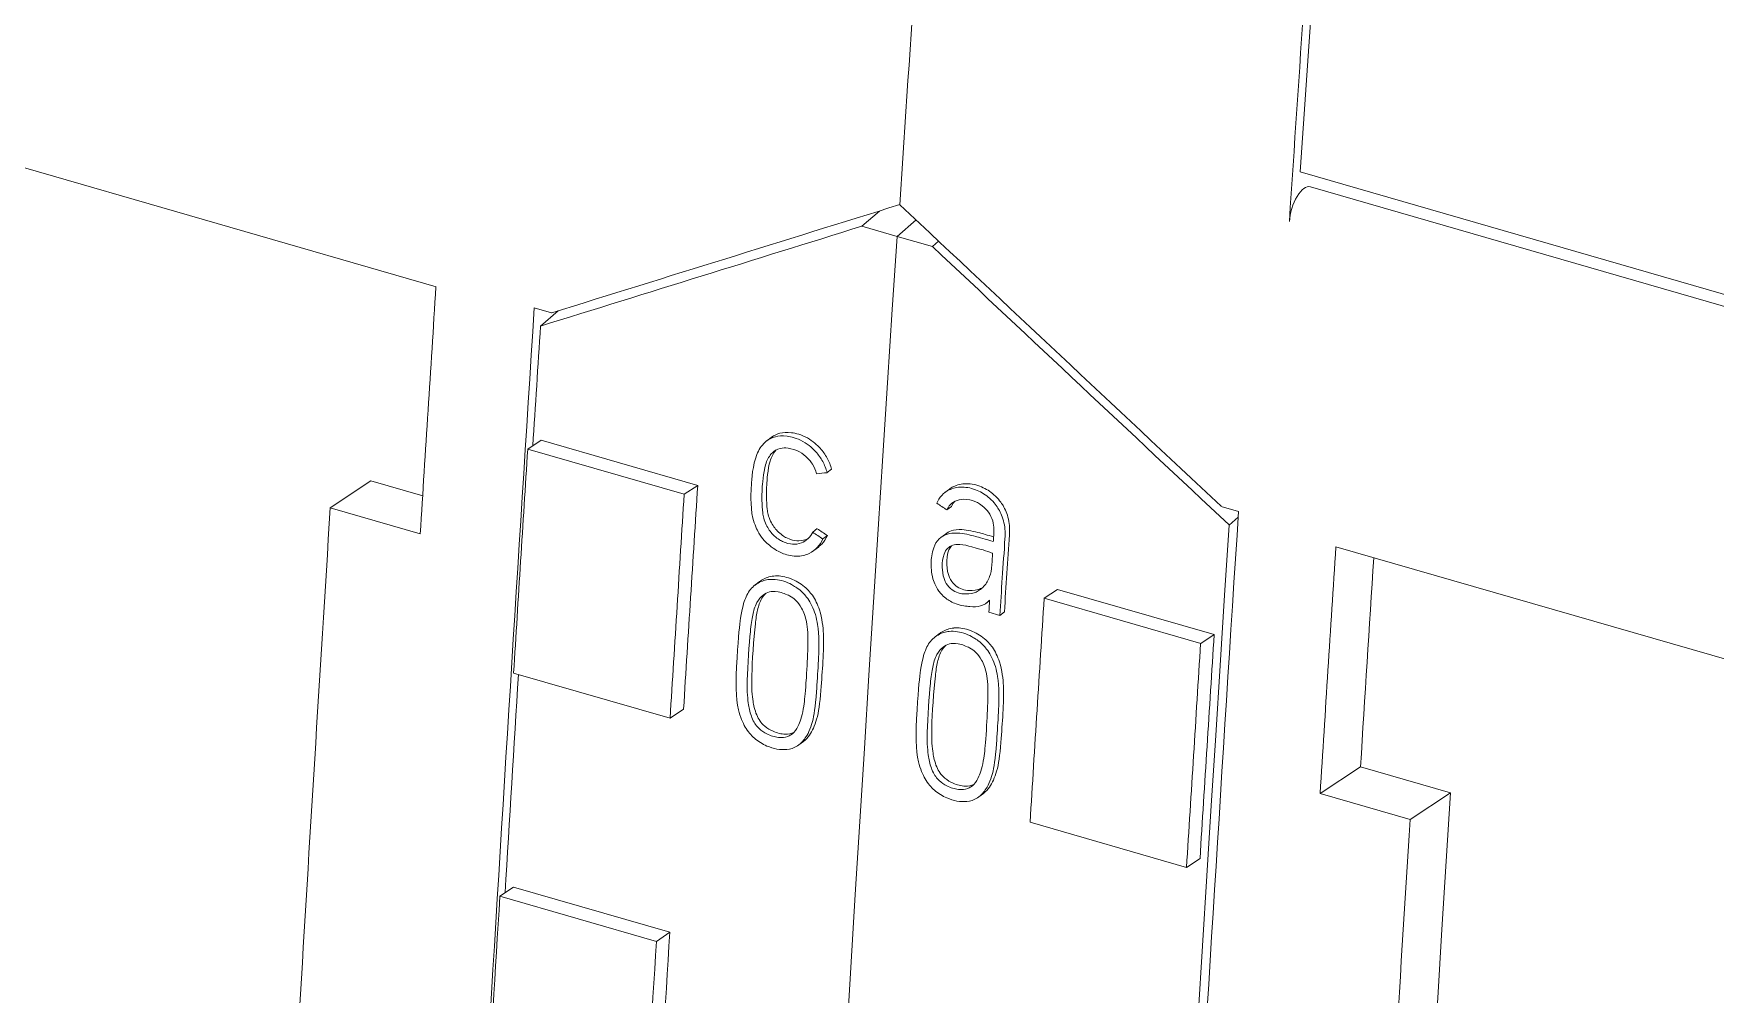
# Model space of a CAD drawing. Header units: inches. Extents: x 9220 to 92460, y -39241 to 4813.
# Drawn here: x 74714.8 to 74728.59, y -33757.09 to -33749.22 of the extents above; entities that cross this region are included whole.
import ezdxf

# ---------------------------------------------------------------- set-up
doc = ezdxf.new("R2010")
doc.units = ezdxf.units.IN
doc.header["$MEASUREMENT"] = 0

# ---------------------------------------------------------------- blocks, each defined once
blk = doc.blocks.new('A$C027ebf9d')
at = {"color": 0, "linetype": 'Continuous', "lineweight": 0}
for p, q in [((21.75453, -15.44862), (21.7802, -15.07919)), ((21.37803, -15.49863), (21.10016, -15.41842)), ((22.6001, -15.69271), (21.75453, -15.44862)), ((22.60342, -15.69882), (21.75901, -15.45506)), ((21.56362, -15.47223), (21.57123, -15.46563)), ((21.57896, -15.47666), (21.56362, -15.47223)), ((21.58719, -15.46953), (21.57896, -15.47666)), ((21.58719, -15.46953), (21.57896, -15.47666)), ((21.5943, -15.48109), (21.57896, -15.47666)), ((21.5943, -15.48109), (21.59701, -15.47874)), ((21.42841, -15.51002), (21.42085, -15.50784)), ((21.42358, -15.51575), (21.43119, -15.50916)), ((21.418, -15.56931), (21.42387, -15.56542)), ((21.418, -15.56931), (21.48619, -15.589)), ((21.42387, -15.56542), (21.49206, -15.5851)), ((21.52211, -15.56576), (21.52407, -15.56427)), ((21.54844, -15.57953), (21.55041, -15.57804)), ((21.33197, -15.59484), (21.34957, -15.58312)), ((21.37222, -15.58965), (21.34957, -15.58312)), ((21.48619, -15.589), (21.49206, -15.5851)), ((21.59976, -15.58822), (21.60172, -15.58673)), ((21.37118, -15.60616), (21.33197, -15.59484)), ((21.60065, -15.5958), (21.60261, -15.59432)), ((21.72771, -15.59642), (21.72015, -15.59424)), ((21.72362, -15.60236), (21.72755, -15.59896)), ((21.54217, -15.60541), (21.54413, -15.60392)), ((21.5466, -15.60841), (21.54856, -15.60692)), ((21.59802, -15.60777), (21.59998, -15.60628)), ((21.54268, -15.61346), (21.54464, -15.61197)), ((22.04801, -15.69204), (21.77013, -15.61182)), ((21.51709, -15.62849), (21.51905, -15.627)), ((21.61804, -15.63619), (21.61922, -15.6353)), ((21.64303, -15.63427), (21.6489, -15.63038)), ((21.71122, -15.65396), (21.64303, -15.63427)), ((21.71709, -15.65006), (21.6489, -15.63038)), ((21.6189, -15.64032), (21.62373, -15.64171)), ((21.62373, -15.64171), (21.62569, -15.64023)), ((21.59552, -15.65111), (21.59748, -15.64963)), ((21.71122, -15.65396), (21.71709, -15.65006)), ((21.41186, -15.66682), (21.48005, -15.6865)), ((21.48592, -15.68258), (21.48005, -15.6865)), ((21.53614, -15.69812), (21.5381, -15.69663)), ((21.78088, -15.70762), (21.76328, -15.71935)), ((21.82009, -15.71894), (21.78088, -15.70762)), ((21.61457, -15.72075), (21.61653, -15.71926)), ((21.80249, -15.73067), (21.76328, -15.71935)), ((21.80249, -15.73067), (21.82009, -15.71894)), ((21.70508, -15.75146), (21.63689, -15.73178)), ((21.71095, -15.74754), (21.70508, -15.75146)), ((21.40587, -15.76399), (21.41174, -15.76004)), ((21.41174, -15.76004), (21.47993, -15.77973)), ((21.40587, -15.76399), (21.47406, -15.78368)), ((21.47406, -15.78368), (21.47993, -15.77973))]:
    blk.add_line(p, q, dxfattribs=at)
for centre, major_axis, ratio, start_param, end_param in [((41.12281, -2.63177), (-10.91932, -37.82563), 0.433013, -1.11518, -1.10314), ((41.12281, -2.63177), (-10.91932, -37.82563), 0.433013, -1.11518, -1.10314), ((41.28986, -2.68), (-10.91931, -37.82561), 0.433013, -1.11518, -1.104278), ((21.75573, -15.46641), (0.00328, 0.01135), 0.433013, 0, 2.037315), ((34.03942, -0.5873), (-62.15603, -22.1223), 0.154194, 1.311892, 1.314189), ((41.12251, -2.63201), (-10.9193, -37.82555), 0.433013, -1.102762, -0.989056), ((41.12251, -2.63201), (-10.9193, -37.82555), 0.433013, -1.102762, -0.989056), ((48.2056, -4.67673), (-60.02109, 50.16105), 0.329077, 1.39746, 1.399757), ((41.04409, -2.60938), (-10.9193, -37.82555), 0.433013, -1.099107, -1.096386), ((36.20704, -1.2132), (-92.35307, -12.56849), 0.133623, 1.393192, 1.393242), ((46.77415, -4.26377), (-102.24855, 63.34814), 0.191897, 1.442106, 1.44215), ((46.31648, -4.13146), (-96.24946, 61.59155), 0.2031, 1.441953, 1.442), ((41.27253, -2.67532), (-10.9193, -37.82555), 0.433013, -1.100465, -0.991379), ((41.17466, -2.64727), (-10.92079, -37.82921), 0.43303, -1.099366, -1.099227), ((41.31881, -2.68839), (-10.90947, -37.79151), 0.433013, -1.100108, -1.097566), ((41.17466, -2.64727), (-10.92079, -37.82922), 0.43303, -1.098794, -1.09865), ((41.26912, -2.67434), (-10.9193, -37.82555), 0.433013, -1.099107, -1.096386), ((41.35802, -2.69971), (-10.90947, -37.79151), 0.433013, -1.097566, -0.991094), ((41.04409, -2.60938), (-10.9193, -37.82555), 0.433013, -1.093672, -1.090953)]:
    blk.add_ellipse(centre, major_axis=major_axis, ratio=ratio, start_param=start_param, end_param=end_param, dxfattribs=at)
at = {"color": 0, "linetype": 'Continuous', "lineweight": 0, "extrusion": (0, 0, -1)}
for centre, major_axis, ratio, start_param, end_param in [((91.9161, 49.50038), (-138.90728, -68.74128), 0.216506, -0.93645, -0.935193), ((105.94735, 45.4499), (-127.39754, 88.2636), 0.649519, -1.346513, -1.345256), ((40.92671, -2.5752), (10.9193, 37.82555), 0.433013, -2.044027, -2.041027), ((40.97249, -2.58871), (10.9193, 37.82555), 0.433013, -2.04258, -2.041128), ((40.9759, -2.58969), (10.92257, 37.8369), 0.433013, -2.045206, -2.042485), ((41.04409, -2.60938), (10.92257, 37.8369), 0.433013, -2.045206, -2.042485), ((46.31703, -4.13182), (-96.25908, 61.59771), 0.2031, -1.442, -1.441953), ((41.31881, -2.68839), (10.9193, 37.82555), 0.433013, -2.044027, -2.041027), ((41.20093, -2.65465), (10.92257, 37.8369), 0.433013, -2.045206, -2.042485), ((41.26912, -2.67434), (10.92257, 37.8369), 0.433013, -2.045206, -2.042485), ((40.97249, -2.58871), (10.9193, 37.82555), 0.433013, -2.048016, -2.04536), ((40.9759, -2.58969), (10.92257, 37.8369), 0.433013, -2.05064, -2.047921), ((41.04409, -2.60938), (10.92257, 37.8369), 0.433013, -2.05064, -2.047921)]:
    blk.add_ellipse(centre, major_axis=major_axis, ratio=ratio, start_param=start_param, end_param=end_param, dxfattribs=at)
at = {"color": 0, "linetype": 'Continuous', "lineweight": 0}
for points, knots in [([(21.28497, -19.35169), (21.28551, -19.23731), (21.28761, -18.96393), (21.29389, -18.52754), (21.30585, -17.98916), (21.32149, -17.48825), (21.3411, -16.98678), (21.36468, -16.4697), (21.39233, -15.96262), (21.41376, -15.61777), (21.42085, -15.50784)], [0.1285183, 0.1285183, 0.1285183, 0.1285183, 0.1989102, 0.2963502, 0.3949059, 0.525445, 0.5979674, 0.6950356, 0.8333844, 0.8979673, 0.8979673, 0.8979673, 0.8979673]), ([(21.54844, -15.57953), (21.548, -15.57789), (21.54735, -15.57626), (21.54568, -15.57318), (21.54468, -15.57177), (21.54246, -15.56929), (21.54062, -15.56746), (21.53522, -15.56445), (21.53277, -15.5639), (21.52887, -15.5634), (21.52726, -15.56354), (21.5245, -15.56428), (21.52286, -15.56501), (21.5198, -15.5678), (21.51866, -15.56969), (21.51596, -15.57631), (21.5156, -15.58242), (21.51532, -15.5869), (21.51485, -15.59415), (21.51678, -15.60228), (21.51794, -15.60448), (21.52026, -15.60837), (21.52193, -15.61004), (21.52542, -15.61304), (21.52753, -15.61408), (21.53045, -15.6153), (21.53259, -15.61589), (21.53718, -15.61597), (21.53907, -15.61545), (21.5422, -15.61396), (21.54333, -15.613), (21.54514, -15.61109), (21.54597, -15.60981), (21.5466, -15.60841)], [-0.09453916, -0.09453916, -0.09453916, -0.09453916, -0.09168611, -0.09168611, -0.08879372, -0.08879372, -0.08618952, -0.08618952, -0.08360415, -0.08360415, -0.08048197, -0.08048197, -0.07734209, -0.07734209, -0.07402834, -0.07402834, -0.06630308, -0.06630308, -0.06123293, -0.06123293, -0.05847343, -0.05847343, -0.0534023, -0.0534023, -0.04536536, -0.04536536, -0.03502946, -0.03502946, -0.02474249, -0.02474249, -0.01385546, -0.01385546, 0, 0, 0, 0]), ([(21.52407, -15.56427), (21.5254, -15.56325), (21.52676, -15.56271), (21.52926, -15.56203), (21.53087, -15.56192), (21.53472, -15.56241), (21.53716, -15.56296), (21.54228, -15.5658), (21.54413, -15.56748), (21.54663, -15.57026), (21.54763, -15.57167), (21.54931, -15.57477), (21.54996, -15.5764), (21.55041, -15.57804)], [0.07818606, 0.07818606, 0.07818606, 0.07818606, 0.08098203, 0.08098203, 0.08480179, 0.08480179, 0.08810793, 0.08810793, 0.0910991, 0.0910991, 0.09375191, 0.09375191, 0.09636814, 0.09636814, 0.09636814, 0.09636814]), ([(21.54217, -15.60541), (21.54168, -15.6065), (21.54102, -15.60747), (21.5393, -15.60915), (21.5383, -15.60972), (21.53586, -15.61069), (21.5345, -15.61079), (21.53225, -15.61065), (21.53072, -15.61037), (21.52799, -15.60902), (21.52647, -15.60816), (21.52373, -15.60534), (21.52273, -15.604), (21.5209, -15.6002), (21.52054, -15.59845), (21.51998, -15.5935), (21.51998, -15.58993), (21.52026, -15.58479), (21.52057, -15.57963), (21.52218, -15.57417), (21.52303, -15.57264), (21.52504, -15.57027), (21.5262, -15.56966), (21.52826, -15.56883), (21.52944, -15.56875), (21.53171, -15.56889), (21.53355, -15.5692), (21.53682, -15.57063), (21.53811, -15.57157), (21.54079, -15.57388), (21.54167, -15.57516), (21.54291, -15.57718), (21.5435, -15.57861), (21.54388, -15.58004)], [-0.08359149, -0.08359149, -0.08359149, -0.08359149, -0.07923691, -0.07923691, -0.07439687, -0.07439687, -0.06671415, -0.06671415, -0.05907259, -0.05907259, -0.05500654, -0.05500654, -0.05227373, -0.05227373, -0.04902133, -0.04902133, -0.04033745, -0.04033745, -0.03626464, -0.03626464, -0.03392671, -0.03392671, -0.03110026, -0.03110026, -0.02691751, -0.02691751, -0.02209396, -0.02209396, -0.0180212, -0.0180212, -0.01158837, -0.01158837, 0, 0, 0, 0]), ([(21.52626, -15.56968), (21.52617, -15.56978), (21.52607, -15.56989), (21.52493, -15.5712), (21.52412, -15.5728), (21.52255, -15.57798), (21.52224, -15.58305), (21.52195, -15.58829), (21.52195, -15.59187), (21.52248, -15.59681), (21.52281, -15.59857), (21.52473, -15.6026), (21.52579, -15.60394), (21.52819, -15.60645), (21.52965, -15.60738), (21.53263, -15.60887), (21.53417, -15.60915), (21.53642, -15.6093), (21.53778, -15.60922), (21.53966, -15.60848), (21.54001, -15.60831), (21.54034, -15.60813)], [0.03373643, 0.03373643, 0.03373643, 0.03373643, 0.03398295, 0.03398295, 0.03661396, 0.03661396, 0.04170976, 0.04170976, 0.05205036, 0.05205036, 0.05583202, 0.05583202, 0.0593197, 0.0593197, 0.06490399, 0.06490399, 0.0733474, 0.0733474, 0.08169244, 0.08169244, 0.08373306, 0.08373306, 0.08373306, 0.08373306]), ([(21.62373, -15.64171), (21.62407, -15.63629), (21.62441, -15.63086), (21.62514, -15.6197), (21.62561, -15.614), (21.62605, -15.6062), (21.62604, -15.60392), (21.62497, -15.59893), (21.6241, -15.597), (21.62248, -15.59428), (21.62126, -15.59249), (21.61761, -15.58927), (21.61577, -15.58812), (21.61172, -15.58637), (21.60948, -15.58587), (21.60507, -15.58583), (21.60314, -15.58633), (21.60052, -15.58762), (21.59941, -15.58836), (21.59748, -15.59045), (21.59677, -15.59161), (21.59621, -15.5929)], [-0.3247654, -0.3247654, -0.3247654, -0.3247654, -0.2476173, -0.2476173, -0.1660657, -0.1660657, -0.1370591, -0.1370591, -0.1087088, -0.1087088, -0.0865262, -0.0865262, -0.068498, -0.068498, -0.0479523, -0.0479523, -0.026612, -0.026612, -0.0126632, -0.0126632, 0, 0, 0, 0]), ([(21.60172, -15.58673), (21.60225, -15.58633), (21.60283, -15.58597), (21.60502, -15.58487), (21.60694, -15.58435), (21.61136, -15.58437), (21.61361, -15.58486), (21.61767, -15.58659), (21.61951, -15.58774), (21.62317, -15.59095), (21.6244, -15.59273), (21.62606, -15.5955), (21.62692, -15.59742), (21.628, -15.60236), (21.62801, -15.60465), (21.6276, -15.61224), (21.62713, -15.61777), (21.6264, -15.62896), (21.62605, -15.63459), (21.62569, -15.64023)], [0.0184304, 0.0184304, 0.0184304, 0.0184304, 0.0247461, 0.0247461, 0.0404732, 0.0404732, 0.0555, 0.0555, 0.0687032, 0.0687032, 0.0849124, 0.0849124, 0.1060856, 0.1060856, 0.128212, 0.128212, 0.1894601, 0.1894601, 0.2514955, 0.2514955, 0.2514955, 0.2514955]), ([(21.60065, -15.5958), (21.60125, -15.59442), (21.60196, -15.59353), (21.60365, -15.59216), (21.60476, -15.59167), (21.6071, -15.59115), (21.60871, -15.59101), (21.61217, -15.59177), (21.61363, -15.59239), (21.61654, -15.59419), (21.61759, -15.5953), (21.61905, -15.59708), (21.61977, -15.59829), (21.62082, -15.60099), (21.62102, -15.60228), (21.62127, -15.60536), (21.62093, -15.60869), (21.62087, -15.60955)], [-0.02324658, -0.02324658, -0.02324658, -0.02324658, -0.02150566, -0.02150566, -0.01945783, -0.01945783, -0.0174412, -0.0174412, -0.01584766, -0.01584766, -0.013774, -0.013774, -0.01068332, -0.01068332, -0.00722, -0.00722, 0, 0, 0, 0]), ([(21.33197, -15.59484), (21.32738, -15.6678), (21.3085, -15.97563), (21.28285, -16.44608), (21.25927, -16.96315), (21.23966, -17.46463), (21.22402, -17.96554), (21.21206, -18.50391), (21.20572, -18.94441), (21.20341, -19.24922), (21.20286, -19.39486), (21.20277, -19.42214)], [0.1237088, 0.1237088, 0.1237088, 0.1237088, 0.1666156, 0.3049644, 0.4020326, 0.474555, 0.6050941, 0.7036498, 0.8010898, 0.8739842, 0.8907937, 0.8907937, 0.8907937, 0.8907937]), ([(21.72771, -15.59642), (21.72062, -15.70635), (21.69919, -16.0512), (21.67154, -16.55828), (21.64796, -17.07536), (21.62835, -17.57683), (21.61271, -18.07774), (21.60075, -18.61612), (21.59447, -19.05251), (21.59237, -19.3259), (21.59183, -19.44027)], [0.1020327, 0.1020327, 0.1020327, 0.1020327, 0.1666156, 0.3049644, 0.4020326, 0.474555, 0.6050941, 0.7036498, 0.8010898, 0.8714817, 0.8714817, 0.8714817, 0.8714817]), ([(21.54856, -15.60692), (21.54793, -15.60833), (21.5471, -15.6096), (21.54569, -15.61109), (21.54522, -15.61154), (21.54464, -15.61197)], [0, 0, 0, 0, 0.01384838, 0.01384838, 0.01925293, 0.01925293, 0.01925293, 0.01925293]), ([(21.62087, -15.60955), (21.61786, -15.60861), (21.61421, -15.60764), (21.61071, -15.6067), (21.60783, -15.60601), (21.60353, -15.60577), (21.60199, -15.60593), (21.59933, -15.60685), (21.59821, -15.60751), (21.59618, -15.60946), (21.59542, -15.61081), (21.59401, -15.61463), (21.59382, -15.61712), (21.59376, -15.6204), (21.5938, -15.62299), (21.59515, -15.62782), (21.59602, -15.62949), (21.59751, -15.63172), (21.59853, -15.63299), (21.60141, -15.63521), (21.6029, -15.63607), (21.60695, -15.63754), (21.60923, -15.63777), (21.61246, -15.63805), (21.614, -15.63799), (21.61609, -15.63737), (21.61677, -15.63704), (21.61807, -15.63621), (21.61868, -15.6357), (21.61923, -15.63514)], [-0.1463455, -0.1463455, -0.1463455, -0.1463455, -0.1402342, -0.1402342, -0.125324, -0.125324, -0.1151792, -0.1151792, -0.1066384, -0.1066384, -0.0963594, -0.0963594, -0.0794724, -0.0794724, -0.0645459, -0.0645459, -0.0532939, -0.0532939, -0.0442937, -0.0442937, -0.0372089, -0.0372089, -0.0277955, -0.0277955, -0.014635, -0.014635, -0.0074615, -0.0074615, 0, 0, 0, 0]), ([(21.59998, -15.60628), (21.60072, -15.60572), (21.60156, -15.60528), (21.60394, -15.60444), (21.6055, -15.60429), (21.60969, -15.60451), (21.61252, -15.60518), (21.61589, -15.60607), (21.61845, -15.60676), (21.621, -15.60751)], [0.10618895, 0.10618895, 0.10618895, 0.10618895, 0.11073603, 0.11073603, 0.11834456, 0.11834456, 0.12990621, 0.12990621, 0.134043, 0.134043, 0.134043, 0.134043]), ([(21.62022, -15.61961), (21.62013, -15.62193), (21.61967, -15.62363), (21.61868, -15.62639), (21.61785, -15.62785), (21.61542, -15.63057), (21.61401, -15.63131), (21.61098, -15.63242), (21.60912, -15.63243), (21.60694, -15.63228), (21.60587, -15.63207), (21.60367, -15.63117), (21.60287, -15.63057), (21.60186, -15.62971), (21.6011, -15.62897), (21.59968, -15.62661), (21.59928, -15.62544), (21.59863, -15.62267), (21.5986, -15.62095), (21.59862, -15.61876), (21.59874, -15.6169), (21.59979, -15.6141), (21.60032, -15.61317), (21.60148, -15.61201), (21.60214, -15.61149), (21.60387, -15.61096), (21.60486, -15.61075), (21.60802, -15.61093), (21.60977, -15.61139), (21.61693, -15.61333), (21.61914, -15.61411), (21.62054, -15.61463)], [-0.1115711, -0.1115711, -0.1115711, -0.1115711, -0.1091327, -0.1091327, -0.1057128, -0.1057128, -0.1014161, -0.1014161, -0.0939598, -0.0939598, -0.0871047, -0.0871047, -0.0794224, -0.0794224, -0.0716999, -0.0716999, -0.0639785, -0.0639785, -0.0505941, -0.0505941, -0.03438, -0.03438, -0.0253619, -0.0253619, -0.0197723, -0.0197723, -0.0163599, -0.0163599, -0.0124498, -0.0124498, 0, 0, 0, 0]), ([(21.60262, -15.61138), (21.60218, -15.61192), (21.60182, -15.61254), (21.60115, -15.61412), (21.60068, -15.61557), (21.60056, -15.61849), (21.6005, -15.62051), (21.60118, -15.62379), (21.60157, -15.62495), (21.60291, -15.6273), (21.60368, -15.62807), (21.6047, -15.62899), (21.60549, -15.62958), (21.60752, -15.63048), (21.60855, -15.63072), (21.61082, -15.63096), (21.6125, -15.63094), (21.61499, -15.63021), (21.61568, -15.62991), (21.61629, -15.62957)], [0.1059389, 0.1059389, 0.1059389, 0.1059389, 0.1365941, 0.1365941, 0.1785187, 0.1785187, 0.1901138, 0.1901138, 0.1967738, 0.1967738, 0.2042931, 0.2042931, 0.2139424, 0.2139424, 0.2232559, 0.2232559, 0.234867, 0.234867, 0.2400814, 0.2400814, 0.2400814, 0.2400814]), ([(21.52321, -15.62608), (21.52425, -15.62598), (21.52546, -15.62598), (21.52925, -15.62657), (21.53164, -15.62751), (21.53496, -15.62948), (21.53672, -15.63066), (21.53927, -15.63333), (21.54063, -15.63501), (21.54298, -15.63993), (21.54382, -15.6427), (21.54505, -15.65023), (21.54502, -15.65521), (21.54441, -15.66595), (21.54407, -15.67153), (21.54329, -15.68192), (21.54278, -15.68524), (21.54113, -15.69138), (21.53995, -15.69361), (21.538, -15.69647), (21.53689, -15.69765), (21.53404, -15.69953), (21.53239, -15.69997), (21.53085, -15.70013), (21.52947, -15.70027), (21.52803, -15.7002), (21.52509, -15.69967), (21.52361, -15.69921), (21.52027, -15.69776), (21.51843, -15.69662), (21.51528, -15.69389), (21.51393, -15.6923), (21.51167, -15.68847), (21.51056, -15.68601), (21.50858, -15.67755), (21.50859, -15.6713), (21.50979, -15.65038), (21.51032, -15.64586), (21.51144, -15.63836), (21.51216, -15.63598), (21.51365, -15.63224), (21.5147, -15.63065), (21.51745, -15.62803), (21.51913, -15.62707), (21.52155, -15.62635), (21.52232, -15.62617), (21.52321, -15.62608)], [-0.1759964, -0.1759964, -0.1759964, -0.1759964, -0.1539465, -0.1539465, -0.1148722, -0.1148722, -0.0942302, -0.0942302, -0.0819263, -0.0819263, -0.0704559, -0.0704559, -0.0535445, -0.0535445, -0.0485733, -0.0485733, -0.0383663, -0.0383663, -0.0257842, -0.0257842, -0.0141548, -0.0141548, 0, 0, 0, 0.0126635, 0.0126635, 0.0258177, 0.0258177, 0.044087, 0.044087, 0.061705, 0.061705, 0.0782741, 0.0782741, 0.1063218, 0.1063218, 0.1313772, 0.1313772, 0.1711703, 0.1711703, 0.2222465, 0.2222465, 0.2759008, 0.2759008, 0.2949352, 0.2949352, 0.2949352, 0.2949352]), ([(21.52517, -15.62459), (21.52322, -15.62479), (21.52155, -15.62542), (21.51978, -15.62648), (21.51941, -15.62672), (21.51905, -15.627)], [0.116905819, 0.116905819, 0.116905819, 0.116905819, 0.121233699, 0.121233699, 0.122393642, 0.122393642, 0.122393642, 0.122393642]), ([(21.5381, -15.69663), (21.53918, -15.69582), (21.54003, -15.69484), (21.54198, -15.69209), (21.54309, -15.68974), (21.54477, -15.68382), (21.54525, -15.68017), (21.54639, -15.66565), (21.54709, -15.65755), (21.5467, -15.64683), (21.54629, -15.64297), (21.54432, -15.63694), (21.54328, -15.63478), (21.54114, -15.63172), (21.53978, -15.63014), (21.53609, -15.62738), (21.53392, -15.62617), (21.52938, -15.62465), (21.52722, -15.6244), (21.52525, -15.62458), (21.52521, -15.62459), (21.52517, -15.62459)], [0.2242508, 0.2242508, 0.2242508, 0.2242508, 0.2335655, 0.2335655, 0.2498609, 0.2498609, 0.2682278, 0.2682278, 0.2959005, 0.2959005, 0.3063813, 0.3063813, 0.3132209, 0.3132209, 0.3179209, 0.3179209, 0.3220665, 0.3220665, 0.3263075, 0.3263075, 0.3263972, 0.3263972, 0.3263972, 0.3263972]), ([(21.53456, -15.63495), (21.53466, -15.63504), (21.53476, -15.63513), (21.53578, -15.63613), (21.53661, -15.63727), (21.53824, -15.64029), (21.53898, -15.64235), (21.54001, -15.64721), (21.54021, -15.64998), (21.53987, -15.66168), (21.53967, -15.66521), (21.53888, -15.6761), (21.53866, -15.67874), (21.53771, -15.68493), (21.53688, -15.68749), (21.53563, -15.69039), (21.53495, -15.69163), (21.53313, -15.69359), (21.5322, -15.69415), (21.53011, -15.69488), (21.52872, -15.69501), (21.52557, -15.69468), (21.5238, -15.69415), (21.52105, -15.69276), (21.51989, -15.692), (21.51881, -15.69098), (21.51793, -15.69015), (21.51736, -15.68937), (21.5165, -15.68804), (21.51606, -15.68718), (21.51497, -15.68447), (21.5145, -15.68243), (21.51382, -15.6783), (21.51354, -15.67536), (21.51379, -15.66377), (21.51449, -15.65389), (21.5153, -15.6459), (21.51566, -15.64341), (21.51639, -15.63979), (21.51689, -15.63791), (21.51867, -15.63465), (21.51969, -15.63357), (21.52138, -15.63227), (21.5223, -15.63176), (21.52415, -15.63129), (21.5253, -15.63112), (21.52884, -15.63179), (21.53073, -15.63253), (21.53316, -15.63381), (21.53396, -15.63441), (21.53456, -15.63495)], [-0.1683768, -0.1683768, -0.1683768, -0.1683768, -0.1670243, -0.1670243, -0.1530905, -0.1530905, -0.1348191, -0.1348191, -0.1132436, -0.1132436, -0.0989273, -0.0989273, -0.0866747, -0.0866747, -0.0681432, -0.0681432, -0.0548455, -0.0548455, -0.0430485, -0.0430485, -0.0281223, -0.0281223, -0.0114748, -0.0114748, 0, 0, 0, 0.0093612, 0.0093612, 0.0220669, 0.0220669, 0.0460899, 0.0460899, 0.0780073, 0.0780073, 0.1135413, 0.1135413, 0.1339466, 0.1339466, 0.1545626, 0.1545626, 0.1727057, 0.1727057, 0.1879381, 0.1879381, 0.1987108, 0.1987108, 0.2087791, 0.2087791, 0.216671, 0.216671, 0.216671, 0.216671]), ([(21.52167, -15.63217), (21.52109, -15.63275), (21.52053, -15.63344), (21.51911, -15.63582), (21.51855, -15.63757), (21.51774, -15.64115), (21.51742, -15.64331), (21.51642, -15.65182), (21.51579, -15.6622), (21.51548, -15.67349), (21.51576, -15.67671), (21.51641, -15.68063), (21.51687, -15.68292), (21.51818, -15.68601), (21.51866, -15.68692), (21.51965, -15.6883), (21.52029, -15.6891), (21.52128, -15.68994), (21.52241, -15.69091), (21.52366, -15.69166), (21.52661, -15.69295), (21.52847, -15.69341), (21.53155, -15.69345), (21.5328, -15.69323), (21.53392, -15.6927), (21.53395, -15.69269), (21.53399, -15.69267)], [0.2368563, 0.2368563, 0.2368563, 0.2368563, 0.2465936, 0.2465936, 0.2648202, 0.2648202, 0.2825817, 0.2825817, 0.3357628, 0.3357628, 0.3908855, 0.3908855, 0.4238526, 0.4238526, 0.4383448, 0.4383448, 0.4483823, 0.4483823, 0.4483823, 0.4599761, 0.4599761, 0.4755139, 0.4755139, 0.4869692, 0.4869692, 0.4873263, 0.4873263, 0.4873263, 0.4873263]), ([(21.60164, -15.64871), (21.60268, -15.6486), (21.60389, -15.64861), (21.60768, -15.6492), (21.61007, -15.65014), (21.6134, -15.65211), (21.61515, -15.65329), (21.6177, -15.65596), (21.61907, -15.65764), (21.62141, -15.66256), (21.62226, -15.66533), (21.62349, -15.67286), (21.62345, -15.67784), (21.62284, -15.68858), (21.6225, -15.69416), (21.62172, -15.70455), (21.62121, -15.70786), (21.61957, -15.71401), (21.61839, -15.71624), (21.61644, -15.7191), (21.61532, -15.72028), (21.61247, -15.72216), (21.61082, -15.7226), (21.60928, -15.72276), (21.6079, -15.7229), (21.60646, -15.72283), (21.60352, -15.7223), (21.60204, -15.72184), (21.5987, -15.72039), (21.59686, -15.71925), (21.59371, -15.71652), (21.59236, -15.71493), (21.5901, -15.7111), (21.589, -15.70863), (21.58701, -15.70018), (21.58703, -15.69393), (21.58822, -15.67301), (21.58875, -15.66849), (21.58987, -15.66099), (21.59059, -15.65861), (21.59209, -15.65486), (21.59314, -15.65328), (21.59589, -15.65066), (21.59756, -15.6497), (21.59998, -15.64897), (21.60075, -15.6488), (21.60164, -15.64871)], [-0.1759964, -0.1759964, -0.1759964, -0.1759964, -0.1539465, -0.1539465, -0.1148722, -0.1148722, -0.0942302, -0.0942302, -0.0819263, -0.0819263, -0.0704559, -0.0704559, -0.0535445, -0.0535445, -0.0485733, -0.0485733, -0.0383663, -0.0383663, -0.0257842, -0.0257842, -0.0141548, -0.0141548, 0, 0, 0, 0.0126635, 0.0126635, 0.0258177, 0.0258177, 0.044087, 0.044087, 0.061705, 0.061705, 0.0782741, 0.0782741, 0.1063218, 0.1063218, 0.1313772, 0.1313772, 0.1711703, 0.1711703, 0.2222465, 0.2222465, 0.2759008, 0.2759008, 0.2949352, 0.2949352, 0.2949352, 0.2949352]), ([(21.60361, -15.64722), (21.60166, -15.64742), (21.59998, -15.64805), (21.59821, -15.64911), (21.59784, -15.64935), (21.59748, -15.64963)], [0.116905819, 0.116905819, 0.116905819, 0.116905819, 0.121233699, 0.121233699, 0.122393642, 0.122393642, 0.122393642, 0.122393642]), ([(21.61653, -15.71926), (21.61761, -15.71845), (21.61847, -15.71747), (21.62041, -15.71472), (21.62152, -15.71237), (21.6232, -15.70644), (21.62368, -15.7028), (21.62482, -15.68828), (21.62552, -15.68018), (21.62513, -15.66946), (21.62472, -15.6656), (21.62276, -15.65957), (21.62171, -15.65741), (21.61957, -15.65435), (21.61821, -15.65277), (21.61452, -15.65001), (21.61235, -15.6488), (21.60781, -15.64728), (21.60565, -15.64703), (21.60369, -15.64721), (21.60365, -15.64721), (21.60361, -15.64722)], [0.2242508, 0.2242508, 0.2242508, 0.2242508, 0.2335655, 0.2335655, 0.2498609, 0.2498609, 0.2682278, 0.2682278, 0.2959005, 0.2959005, 0.3063813, 0.3063813, 0.3132209, 0.3132209, 0.3179209, 0.3179209, 0.3220665, 0.3220665, 0.3263075, 0.3263075, 0.3263972, 0.3263972, 0.3263972, 0.3263972]), ([(21.61299, -15.65758), (21.61309, -15.65767), (21.61319, -15.65776), (21.61421, -15.65876), (21.61505, -15.6599), (21.61667, -15.66292), (21.61741, -15.66498), (21.61844, -15.66984), (21.61864, -15.6726), (21.61831, -15.68431), (21.61811, -15.68784), (21.61732, -15.69873), (21.6171, -15.70137), (21.61615, -15.70756), (21.61532, -15.71012), (21.61407, -15.71301), (21.61339, -15.71426), (21.61156, -15.71622), (21.61063, -15.71678), (21.60854, -15.71751), (21.60716, -15.71764), (21.604, -15.71731), (21.60223, -15.71678), (21.59948, -15.71538), (21.59833, -15.71463), (21.59725, -15.71361), (21.59637, -15.71278), (21.5958, -15.712), (21.59494, -15.71067), (21.5945, -15.70981), (21.59341, -15.70709), (21.59294, -15.70506), (21.59225, -15.70093), (21.59197, -15.69799), (21.59223, -15.6864), (21.59292, -15.67652), (21.59373, -15.66853), (21.59409, -15.66604), (21.59482, -15.66241), (21.59533, -15.66054), (21.59711, -15.65727), (21.59813, -15.65619), (21.59982, -15.6549), (21.60074, -15.65439), (21.60259, -15.65392), (21.60374, -15.65375), (21.60727, -15.65442), (21.60917, -15.65516), (21.61159, -15.65644), (21.61239, -15.65704), (21.61299, -15.65758)], [-0.1683768, -0.1683768, -0.1683768, -0.1683768, -0.1670243, -0.1670243, -0.1530905, -0.1530905, -0.1348191, -0.1348191, -0.1132436, -0.1132436, -0.0989273, -0.0989273, -0.0866747, -0.0866747, -0.0681432, -0.0681432, -0.0548455, -0.0548455, -0.0430485, -0.0430485, -0.0281223, -0.0281223, -0.0114748, -0.0114748, 0, 0, 0, 0.0093612, 0.0093612, 0.0220669, 0.0220669, 0.0460899, 0.0460899, 0.0780073, 0.0780073, 0.1135413, 0.1135413, 0.1339466, 0.1339466, 0.1545626, 0.1545626, 0.1727057, 0.1727057, 0.1879381, 0.1879381, 0.1987108, 0.1987108, 0.2087791, 0.2087791, 0.216671, 0.216671, 0.216671, 0.216671]), ([(21.6001, -15.6548), (21.59952, -15.65537), (21.59897, -15.65607), (21.59755, -15.65845), (21.59698, -15.6602), (21.59617, -15.66378), (21.59586, -15.66594), (21.59485, -15.67445), (21.59422, -15.68483), (21.59391, -15.69612), (21.5942, -15.69934), (21.59485, -15.70326), (21.5953, -15.70555), (21.59661, -15.70864), (21.59709, -15.70955), (21.59808, -15.71093), (21.59873, -15.71173), (21.59971, -15.71257), (21.60084, -15.71354), (21.6021, -15.71429), (21.60504, -15.71558), (21.60691, -15.71604), (21.60998, -15.71608), (21.61123, -15.71586), (21.61235, -15.71533), (21.61238, -15.71532), (21.61242, -15.7153)], [0.2368563, 0.2368563, 0.2368563, 0.2368563, 0.2465936, 0.2465936, 0.2648202, 0.2648202, 0.2825817, 0.2825817, 0.3357628, 0.3357628, 0.3908855, 0.3908855, 0.4238526, 0.4238526, 0.4383448, 0.4383448, 0.4483823, 0.4483823, 0.4483823, 0.4599761, 0.4599761, 0.4755139, 0.4755139, 0.4869692, 0.4869692, 0.4873263, 0.4873263, 0.4873263, 0.4873263]), ([(21.80249, -15.73067), (21.7979, -15.80362), (21.77902, -16.11146), (21.75337, -16.5819), (21.72978, -17.09898), (21.71018, -17.60046), (21.69454, -18.10136), (21.68258, -18.63974), (21.67624, -19.08023), (21.67393, -19.38505), (21.67337, -19.53069), (21.67329, -19.55797)], [0.1237088, 0.1237088, 0.1237088, 0.1237088, 0.1666156, 0.3049644, 0.4020326, 0.474555, 0.6050941, 0.7036498, 0.8010898, 0.8739842, 0.8907937, 0.8907937, 0.8907937, 0.8907937])]:
    blk.add_open_spline(points, degree=3, knots=knots, dxfattribs=at)
blk.add_open_spline([(21.60399, -15.59209), (21.60349, -15.59265), (21.60303, -15.59337), (21.60261, -15.59432)], degree=3, dxfattribs=at)

msp = doc.modelspace()

# ---------------------------------------------------------------- block references
at = {"xscale": 18.8131500959034, "yscale": 18.8131500959034, "zscale": 18.8131500959034}
msp.add_blockref('A$C027ebf9d', (74315.912, -33459.72), dxfattribs=at)

doc.saveas('drawing.dxf')
